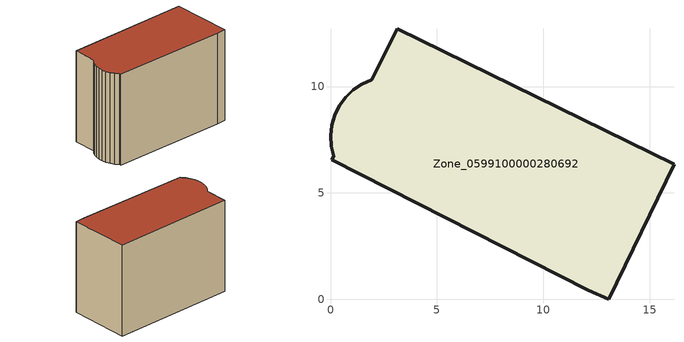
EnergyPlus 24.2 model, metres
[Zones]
Zone_0599100000280692
 floor ground (C_G): 12.1,0.42 0.06,6.55 0.14,6.72 0.03,7.2 0,7.7 0.06,8.19 0.2,8.66 0.42,9.1 0.71,9.5 1.06,9.84 1.48,10.11 1.93,10.31 3.12,12.72 16.14,6.34 13.07,0 z0
 wall outside (C_F): 0.06,6.55 12.1,0.42 13.07,0 16.14,6.34 3.12,12.72 1.93,10.31 1.48,10.11 1.06,9.84 0.71,9.5 0.42,9.1 0.2,8.66 0.06,8.19 0,7.7 0.03,7.2 0.14,6.72 0.06,6.55 z0:10.76
 roof outside (C_R): 12.1,0.42 13.07,0 16.14,6.34 3.12,12.72 1.93,10.31 1.48,10.11 1.06,9.84 0.71,9.5 0.42,9.1 0.2,8.66 0.06,8.19 0,7.7 0.03,7.2 0.14,6.72 0.06,6.55 z10.76
[BUILDING]
Pand.0599100000280692: North Axis=0; Terrain=City; Loads Convergence Tolerance Value=0.04; Temperature Convergence Tolerance Value=0.4; Solar Distribution=FullExterior; Maximum Number of Warmup Days=25; Minimum Number of Warmup Days=1
[Site:Location]
Rotterdam.The.Hague.AP_ZH_NLD Design_Conditions: Latitude=51.96; Longitude=4.45; Time Zone=1; Elevation=-4.5
[SITE:GROUNDTEMPERATURE:BUILDINGSURFACE]
18, 18, 18, 18, 18, 18, 18, 18, 18, 18, 18, 18
[MATERIAL] Thermal Absorptance=0.9; Solar Absorptance=0.7; Visible Absorptance=0.7
Name | Roughness | Thickness | Conductivity | Density | Specific Heat
G.TC.1946 | MediumSmooth | 0.15 | 1 | 540 | 1210
F.TC.1946 | Rough | 0.3 | 0.857143 | 1920 | 840
R.TC.1946 | MediumRough | 0.2 | 0.909091 | 1500 | 1000
[CONSTRUCTION]
C_G: G.TC.1946
C_F: F.TC.1946
C_R: R.TC.1946
[ZONE]
Zone_0599100000280692: Type=1; Multiplier=1; Ceiling Height=Autocalculate; Volume=Autocalculate; Floor Area=autocalculate; Part of Total Floor Area=Yes
[ZONEINFILTRATION:DESIGNFLOWRATE]
Infil_Zone_0599100000280692: Zone or ZoneList or Space or SpaceList=Zone_0599100000280692; Schedule=AlwaysOn; Design Flow Rate Calculation Method=Flow/Area; Flow Rate per Floor Area=0.003; Constant Term Coefficient=1; Temperature Term Coefficient=0; Velocity Term Coefficient=0; Velocity Squared Term Coefficient=0
[HVACTEMPLATE:ZONE:IDEALLOADSAIRSYSTEM]
Zone_0599100000280692: Maximum Heating Supply Air Temperature=50; Minimum Cooling Supply Air Temperature=13; Maximum Heating Supply Air Humidity Ratio=0.0156; Minimum Cooling Supply Air Humidity Ratio=0.0077; Heating Limit=NoLimit; Cooling Limit=NoLimit; Dehumidification Control Type=ConstantSensibleHeatRatio; Cooling Sensible Heat Ratio=0.7; Dehumidification Setpoint=60; Humidification Control Type=None; Humidification Setpoint=30; Outdoor Air Method=None; Outdoor Air Flow Rate per Person=0.00944; Outdoor Air Flow Rate per Zone Floor Area=0; Outdoor Air Flow Rate per Zone=0; Demand Controlled Ventilation Type=None; Outdoor Air Economizer Type=NoEconomizer; Heat Recovery Type=None; Sensible Heat Recovery Effectiveness=0.7; Latent Heat Recovery Effectiveness=0.65
[ZONECONTROL:THERMOSTAT]
ThermostatControl_Zone_0599100000280692: Zone or ZoneList=Zone_0599100000280692; Control Type Schedule=DualSetpointControlType; Control 1=Thermostat_Zone_0599100000280692; Temperature Difference Between Cutout And Setpoint=0
[THERMOSTATSETPOINT:DUALSETPOINT]
Thermostat_Zone_0599100000280692: Heating Setpoint Temperature Schedule=HeatingSetpoint_Zone_0599100000280692; Cooling Setpoint Temperature Schedule=CoolingSetpoint_Zone_0599100000280692
[SCHEDULE:COMPACT]
HeatingSetpoint_Zone_0599100000280692: Through: 12/31, For: AllDays, Until: 24:00, 21
CoolingSetpoint_Zone_0599100000280692: Through: 12/31, For: AllDays, Until: 24:00, 24
DualSetpointControlType: Through: 12/31, For: AllDays, Until: 24:00, 4
AlwaysOn: Through: 12/31, For: AllDays, Until: 24:00, 1
